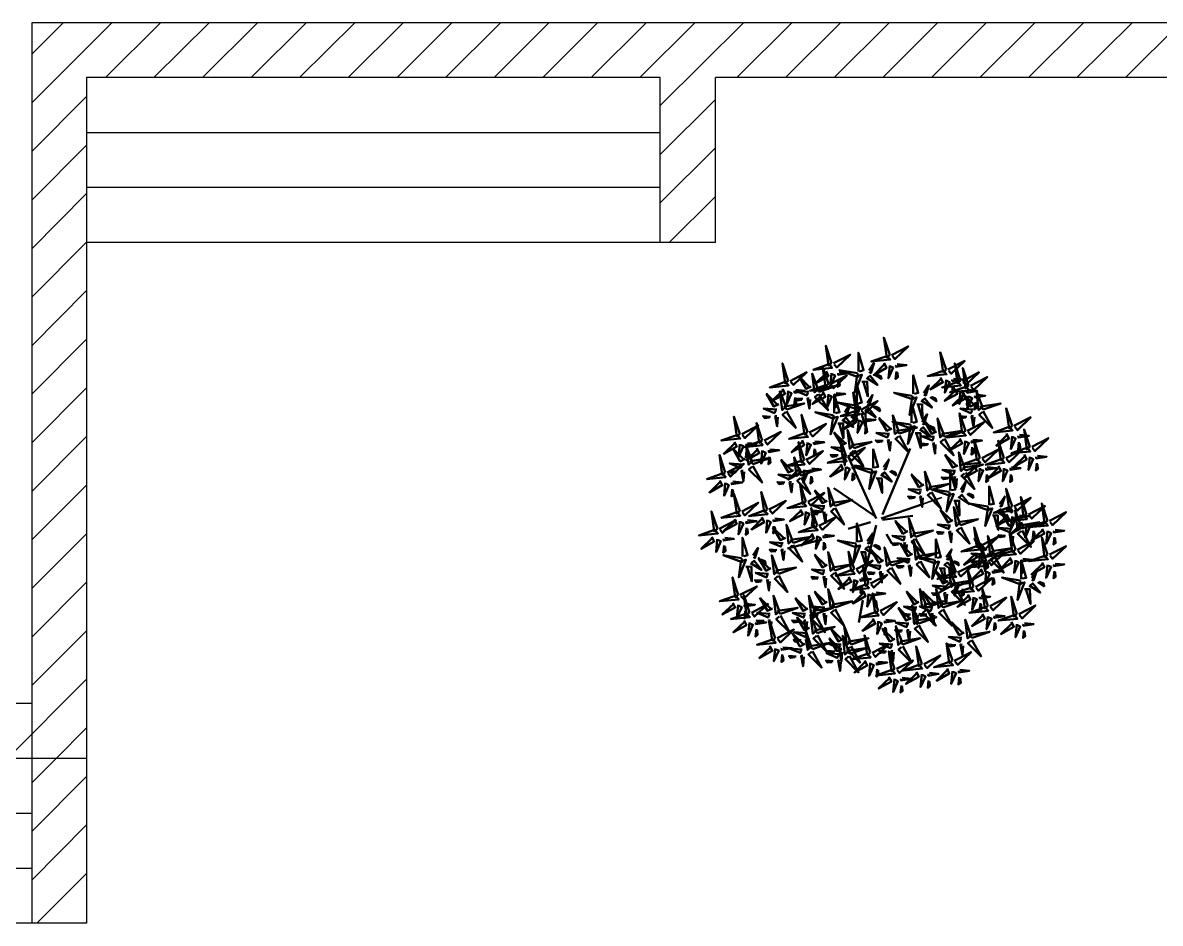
# Model space of a CAD drawing. Header units: millimetres. Extents: x 43 to 258, y 87 to 343.
# Drawn here: x 147.19 to 195.67, y 127.29 to 165.67 of the extents above; entities that cross this region are included whole.
import ezdxf

# ---------------------------------------------------------------- set-up
doc = ezdxf.new("R2010")
doc.units = ezdxf.units.MM
doc.header["$MEASUREMENT"] = 0
doc.layers.get('0').update_dxf_attribs({"linetype": 'CONTINUOUS'})

msp = doc.modelspace()

# ---------------------------------------------------------------- linework, layer by layer
at = {"color": 0, "linetype": 'Continuous', "lineweight": 25, "true_color": 0x000007}
for p, q in [((147.57, 164.327), (148.915, 165.671)), ((147.57, 162.253), (150.989, 165.671)), ((235.264, 165.671), (147.57, 165.671)), ((147.57, 165.671), (147.57, 127.286)), ((150.714, 163.333), (153.053, 165.671)), ((152.777, 163.333), (155.127, 165.671)), ((154.852, 163.333), (157.191, 165.671)), ((156.926, 163.333), (159.265, 165.671)), ((158.99, 163.333), (161.339, 165.671)), ((161.064, 163.333), (163.403, 165.671)), ((163.139, 163.333), (165.477, 165.671)), ((165.202, 163.333), (167.552, 165.671)), ((167.277, 163.333), (169.616, 165.671)), ((169.351, 163.333), (171.69, 165.671)), ((171.415, 163.333), (173.754, 165.671)), ((173.489, 163.333), (175.828, 165.671)), ((174.357, 162.137), (177.902, 165.671)), ((177.627, 163.333), (179.966, 165.671)), ((179.701, 163.333), (182.04, 165.671)), ((181.765, 163.333), (184.115, 165.671)), ((183.84, 163.333), (186.178, 165.671)), ((185.914, 163.333), (188.253, 165.671)), ((187.978, 163.333), (190.327, 165.671)), ((190.052, 163.333), (192.391, 165.671)), ((192.116, 163.333), (194.465, 165.671)), ((194.19, 163.333), (196.529, 165.671)), ((174.357, 163.333), (149.909, 163.333)), ((174.357, 163.333), (149.909, 163.333)), ((149.909, 163.333), (149.909, 127.286)), ((174.357, 156.305), (174.357, 163.333)), ((176.706, 156.305), (176.706, 163.333)), ((235.264, 163.333), (176.706, 163.333)), ((147.57, 160.189), (149.909, 162.528)), ((174.357, 160.062), (176.706, 162.401)), ((174.357, 160.983), (149.909, 160.983)), ((147.57, 158.115), (149.909, 160.454)), ((174.357, 157.999), (176.706, 160.337)), ((174.357, 158.644), (149.909, 158.644)), ((147.57, 156.041), (149.909, 158.39)), ((174.738, 156.305), (176.706, 158.263)), ((147.57, 153.977), (149.909, 156.316)), ((176.706, 156.305), (149.909, 156.305)), ((147.57, 151.903), (149.909, 154.252)), ((147.57, 149.839), (149.909, 152.178)), ((147.57, 147.764), (149.909, 150.103)), ((147.57, 145.69), (149.909, 148.04)), ((147.57, 143.626), (149.909, 145.965)), ((147.57, 141.552), (149.909, 143.891)), ((147.57, 139.478), (149.909, 141.827)), ((147.57, 137.414), (149.909, 139.753)), ((146.533, 134.313), (149.909, 137.689)), ((147.57, 136.652), (107.608, 136.652)), ((148.608, 134.313), (149.909, 135.615)), ((149.909, 134.313), (107.608, 134.313)), ((147.57, 133.276), (148.608, 134.313)), ((147.57, 131.202), (149.909, 133.54)), ((147.57, 131.964), (107.608, 131.964)), ((147.57, 129.127), (149.909, 131.477)), ((147.57, 129.625), (107.608, 129.625)), ((147.793, 127.286), (149.909, 129.402)), ((149.909, 127.286), (107.608, 127.286)), ((149.867, 127.286), (149.909, 127.328))]:
    msp.add_line(p, q, dxfattribs=at)
at = {"color": 0, "linetype": 'Continuous', "lineweight": 50, "true_color": 0xdd6e00}
for p, q in [((183.829, 144.706), (185.014, 147.521)), ((183.554, 144.537), (182.368, 147.182)), ((183.49, 144.653), (181.755, 145.828)), ((183.776, 144.537), (185.575, 145.161)), ((183.829, 144.484), (185.12, 144.653)), ((183.321, 144.378), (182.368, 144.092)), ((183.554, 144.261), (183.046, 142.124)), ((181.247, 143.648), (179.786, 143.256)), ((183.998, 143.87), (184.221, 143.478)), ((182.993, 141.065), (182.824, 140.102))]:
    msp.add_line(p, q, dxfattribs=at)
at = {"color": 0, "linetype": 'Continuous', "lineweight": 35, "true_color": 0xdd6e00}
msp.add_line((185.575, 145.161), (186.358, 145.436), dxfattribs=at)
at = {"color": 0, "linetype": 'Continuous', "lineweight": 50, "true_color": 0x5cb800}
for points in [[(184.136, 151.511), (183.882, 152.252), (184.009, 151.395)], [(181.659, 151.162), (181.416, 151.903), (181.532, 151.056)], [(186.538, 150.887), (186.284, 151.627), (186.411, 150.781)], [(181.522, 150.273), (181.278, 151.014), (181.395, 150.167)], [(182.76, 150.738), (181.987, 150.865), (182.792, 150.569)], [(187.152, 150.41), (186.909, 151.151), (187.025, 150.304)], [(187.501, 150.209), (187.247, 150.95), (187.364, 150.093)], [(181.13, 149.945), (181.86, 150.199), (181.014, 150.072)], [(182.834, 149.172), (182.58, 149.913), (182.697, 149.066)], [(185.099, 149.775), (184.326, 149.902), (185.131, 149.617)], [(182.697, 149.363), (181.924, 149.49), (182.728, 149.204)], [(188.126, 149.183), (188.867, 149.447), (188.02, 149.31)], [(180.633, 148.22), (180.379, 148.96), (180.506, 148.114)], [(181.733, 148.95), (180.961, 149.077), (181.765, 148.791)], [(187.364, 148.283), (187.11, 149.024), (187.226, 148.177)], [(189.353, 148.495), (189.099, 149.236), (189.226, 148.378)], [(185.025, 148.548), (184.252, 148.664), (185.057, 148.378)], [(184.559, 148.156), (185.3, 148.421), (184.453, 148.283)], [(182.284, 147.182), (182.03, 147.934), (182.146, 147.077)], [(186.485, 148.018), (187.216, 148.283), (186.369, 148.145)], [(187.978, 147.119), (187.734, 147.86), (187.851, 147.013)], [(189.004, 147.119), (188.761, 147.86), (188.877, 147.013)], [(190.105, 147.595), (189.861, 148.336), (189.978, 147.489)], [(182.633, 147.542), (183.374, 147.807), (182.527, 147.669)], [(183.374, 146.621), (182.601, 146.748), (183.416, 146.463)], [(187.374, 146.579), (188.115, 146.844), (187.269, 146.706)], [(180.559, 145.267), (180.315, 146.008), (180.432, 145.161)], [(185.935, 145.754), (186.665, 146.018), (185.819, 145.881)], [(186.676, 145.669), (185.903, 145.785), (186.708, 145.5)], [(189.353, 145.066), (189.099, 145.807), (189.226, 144.949)], [(189.967, 144.716), (189.724, 145.457), (189.84, 144.611)], [(181.046, 144.24), (180.792, 144.981), (180.919, 144.134)], [(181.818, 145.076), (182.548, 145.33), (181.702, 145.203)], [(188.316, 145.045), (187.544, 145.172), (188.359, 144.886)], [(190.856, 144.441), (190.613, 145.182), (190.729, 144.335)], [(187.173, 144.251), (187.904, 144.515), (187.057, 144.378)], [(185.247, 143.764), (185.988, 144.029), (185.141, 143.902)], [(187.978, 143.415), (187.734, 144.156), (187.851, 143.309)], [(189.777, 144.113), (190.518, 144.378), (189.671, 144.24)], [(180.03, 143.499), (180.77, 143.753), (179.924, 143.626)], [(189.491, 143.214), (189.237, 143.954), (189.353, 143.108)], [(190.856, 143.002), (190.613, 143.743), (190.729, 142.896)], [(182.622, 142.388), (182.379, 143.129), (182.495, 142.282)], [(185.448, 142.811), (186.189, 143.076), (185.342, 142.938)], [(188.253, 142.727), (188.009, 143.468), (188.126, 142.621)], [(188.613, 143.013), (189.343, 143.277), (188.496, 143.14)], [(181.818, 142.325), (182.548, 142.589), (181.702, 142.452)], [(184.221, 142.536), (184.951, 142.801), (184.104, 142.663)], [(186.051, 142.78), (185.279, 142.907), (186.094, 142.621)], [(186.951, 142.251), (186.697, 142.991), (186.813, 142.145)], [(183.236, 141.774), (182.993, 142.515), (183.109, 141.668)], [(187.702, 141.637), (187.459, 142.378), (187.575, 141.531)], [(186.962, 141.647), (187.702, 141.912), (186.856, 141.774)], [(189.692, 141.891), (188.92, 142.018), (189.724, 141.732)], [(188.316, 140.811), (188.073, 141.552), (188.189, 140.705)], [(189.555, 140.473), (189.311, 141.213), (189.428, 140.356)], [(185.723, 140.748), (186.464, 141.012), (185.618, 140.875)], [(186.411, 140.748), (187.152, 141.012), (186.305, 140.875)], [(185.385, 140.07), (186.126, 140.335), (185.279, 140.197)]]:
    msp.add_lwpolyline(points, close=True, dxfattribs=at)
for points in [[(184.21, 151.5), (184.93, 151.871), (184.358, 151.331), (184.252, 151.458)], [(181.744, 151.162), (182.453, 151.522), (181.882, 150.982), (181.776, 151.109)], [(182.802, 150.802), (182.802, 151.606), (183.025, 150.855), (182.855, 150.812)], [(184.009, 151.479), (184.157, 151.31), (183.353, 151.225), (183.967, 151.447)], [(186.612, 150.887), (187.332, 151.257), (186.761, 150.707), (186.655, 150.834)], [(179.892, 150.4), (180.601, 150.77), (180.03, 150.23), (179.924, 150.357)], [(181.543, 151.141), (181.681, 150.961), (180.876, 150.876), (181.501, 151.098)], [(181.427, 150.823), (181.532, 150.622), (180.982, 150.315), (181.469, 150.781)], [(181.987, 150.77), (182.379, 150.738), (181.935, 150.664), (181.945, 150.738)], [(183.257, 150.844), (183.469, 151.172), (183.332, 150.738), (183.268, 150.791)], [(183.903, 151.172), (183.998, 150.961), (183.459, 150.654), (183.935, 151.13)], [(184.136, 151.066), (184.083, 150.516), (184.284, 150.971), (184.168, 151.024)], [(184.422, 150.802), (184.39, 150.484), (184.485, 150.558), (184.464, 150.76)], [(184.453, 151.119), (184.856, 151.077), (184.4, 151.003), (184.411, 151.077)], [(186.411, 150.865), (186.559, 150.685), (185.755, 150.611), (186.369, 150.823)], [(187.237, 150.4), (187.946, 150.77), (187.374, 150.23), (187.269, 150.357)], [(180.792, 150.167), (180.58, 150.061), (180.262, 150.601), (180.739, 150.125)], [(181.098, 150.061), (180.929, 149.913), (180.834, 150.717), (181.056, 150.103)], [(181.659, 150.728), (181.606, 150.167), (181.808, 150.633), (181.691, 150.685)], [(181.606, 150.262), (182.316, 150.633), (181.744, 150.093), (181.638, 150.22)], [(181.956, 150.453), (181.924, 150.146), (182.009, 150.209), (181.987, 150.41)], [(182.728, 150.611), (182.951, 150.664), (182.644, 149.913), (182.739, 150.558)], [(182.951, 150.379), (183.183, 150.368), (183.205, 149.744), (183.003, 150.389)], [(183.152, 150.537), (183.617, 150.23), (183.3, 150.622), (183.205, 150.548)], [(183.522, 150.664), (183.787, 150.495), (183.765, 150.601), (183.575, 150.675)], [(185.141, 149.849), (185.141, 150.643), (185.353, 149.892), (185.194, 149.86)], [(186.305, 150.548), (186.401, 150.347), (185.861, 150.04), (186.337, 150.506)], [(187.036, 150.379), (187.173, 150.209), (186.369, 150.125), (186.993, 150.347)], [(186.538, 150.453), (186.485, 149.902), (186.686, 150.357), (186.57, 150.41)], [(186.856, 150.495), (187.258, 150.463), (186.803, 150.389), (186.813, 150.463)], [(187.575, 150.199), (188.295, 150.569), (187.724, 150.019), (187.607, 150.156)], [(179.574, 150.072), (179.68, 149.86), (179.13, 149.553), (179.617, 150.029)], [(179.723, 149.31), (179.553, 149.161), (179.458, 149.966), (179.691, 149.352)], [(179.807, 149.976), (179.754, 149.415), (179.955, 149.881), (179.839, 149.923)], [(180.135, 150.019), (180.527, 149.976), (180.082, 149.902), (180.082, 149.987)], [(180.686, 149.934), (180.135, 149.976), (180.601, 149.786), (180.643, 149.892)], [(181.405, 150.241), (181.543, 150.072), (180.739, 149.987), (181.363, 150.209)], [(181.289, 149.934), (181.395, 149.722), (180.844, 149.426), (181.331, 149.892)], [(181.12, 149.86), (181.511, 149.151), (180.95, 149.712), (181.077, 149.828)], [(181.522, 149.839), (181.469, 149.278), (181.67, 149.744), (181.554, 149.786)], [(181.776, 149.024), (181.776, 149.828), (181.998, 149.066), (181.829, 149.034)], [(181.85, 149.881), (182.241, 149.849), (181.797, 149.765), (181.808, 149.849)], [(182.739, 149.437), (182.739, 150.241), (182.951, 149.479), (182.792, 149.447)], [(183.183, 149.468), (183.406, 149.807), (183.268, 149.373), (183.194, 149.415)], [(185.586, 149.881), (185.808, 150.209), (185.67, 149.786), (185.596, 149.828)], [(186.919, 150.072), (187.025, 149.86), (186.475, 149.553), (186.962, 150.029)], [(187.374, 150.177), (187.523, 149.998), (186.708, 149.923), (187.332, 150.135)], [(186.824, 150.188), (186.803, 149.871), (186.888, 149.934), (186.866, 150.135)], [(187.269, 149.871), (187.364, 149.659), (186.813, 149.352), (187.3, 149.828)], [(187.152, 149.976), (187.099, 149.415), (187.3, 149.881), (187.184, 149.923)], [(187.787, 149.415), (187.586, 149.31), (187.269, 149.849), (187.745, 149.373)], [(187.48, 150.019), (187.872, 149.976), (187.427, 149.902), (187.438, 149.987)], [(187.819, 149.818), (188.21, 149.775), (187.766, 149.701), (187.777, 149.775)], [(188.105, 149.31), (187.925, 149.161), (187.829, 149.966), (188.062, 149.352)], [(180.104, 149.701), (180.072, 149.384), (180.157, 149.458), (180.135, 149.659)], [(180.432, 149.638), (180.114, 149.659), (180.188, 149.574), (180.389, 149.595)], [(180.749, 149.606), (180.717, 149.214), (180.633, 149.659), (180.707, 149.648)], [(181.818, 149.564), (181.786, 149.246), (181.871, 149.32), (181.85, 149.521)], [(182.231, 149.056), (182.443, 149.394), (182.305, 148.96), (182.241, 149.003)], [(182.908, 149.172), (183.617, 149.542), (183.056, 148.992), (182.94, 149.13)], [(183.448, 149.299), (183.723, 149.119), (183.691, 149.236), (183.511, 149.31)], [(185.067, 149.659), (185.279, 149.701), (184.983, 148.95), (185.078, 149.606)], [(185.067, 148.611), (185.078, 149.415), (185.289, 148.653), (185.12, 148.622)], [(185.289, 149.415), (185.522, 149.405), (185.533, 148.78), (185.342, 149.426)], [(185.48, 149.574), (185.946, 149.267), (185.639, 149.659), (185.533, 149.585)], [(185.861, 149.712), (186.126, 149.532), (186.094, 149.648), (185.914, 149.722)], [(187.448, 149.701), (187.417, 149.384), (187.501, 149.458), (187.48, 149.659)], [(187.491, 149.765), (187.438, 149.214), (187.65, 149.669), (187.533, 149.722)], [(187.787, 149.5), (187.755, 149.183), (187.851, 149.257), (187.829, 149.458)], [(179.32, 149.183), (178.76, 149.225), (179.225, 149.024), (179.278, 149.14)], [(179.373, 148.855), (179.342, 148.463), (179.257, 148.907), (179.331, 148.897)], [(179.744, 149.109), (180.135, 148.399), (179.574, 148.96), (179.701, 149.066)], [(181.702, 148.833), (181.924, 148.876), (181.617, 148.124), (181.712, 148.78)], [(182.707, 149.151), (182.845, 148.971), (182.04, 148.897), (182.665, 149.109)], [(182.114, 148.749), (182.58, 148.442), (182.273, 148.844), (182.178, 148.759)], [(182.601, 148.844), (182.697, 148.632), (182.146, 148.325), (182.633, 148.791)], [(182.495, 148.886), (182.76, 148.717), (182.739, 148.823), (182.548, 148.897)], [(182.665, 149.246), (182.876, 149.288), (182.58, 148.537), (182.675, 149.193)], [(182.887, 149.003), (183.109, 148.992), (183.13, 148.368), (182.94, 149.013)], [(183.078, 149.161), (183.543, 148.855), (183.236, 149.246), (183.13, 149.172)], [(184.527, 148.283), (184.358, 148.135), (184.263, 148.939), (184.496, 148.325)], [(185.522, 148.643), (185.734, 148.982), (185.596, 148.548), (185.533, 148.59)], [(187.427, 148.876), (187.11, 148.907), (187.184, 148.823), (187.385, 148.844)], [(187.692, 149.183), (187.142, 149.225), (187.597, 149.024), (187.65, 149.14)], [(187.745, 148.855), (187.713, 148.463), (187.628, 148.907), (187.713, 148.897)], [(188.126, 149.109), (188.507, 148.399), (187.956, 148.96), (188.083, 149.066)], [(189.428, 148.484), (190.147, 148.855), (189.576, 148.304), (189.47, 148.442)], [(180.707, 148.209), (181.427, 148.579), (180.855, 148.04), (180.749, 148.167)], [(181.924, 148.59), (182.157, 148.59), (182.167, 147.955), (181.977, 148.601)], [(182.824, 148.738), (182.771, 148.188), (182.982, 148.643), (182.866, 148.696)], [(183.12, 148.474), (183.088, 148.156), (183.173, 148.22), (183.152, 148.421)], [(183.152, 148.78), (183.543, 148.749), (183.099, 148.675), (183.109, 148.749)], [(184.221, 148.378), (184.009, 148.283), (183.691, 148.823), (184.178, 148.347)], [(184.993, 148.421), (185.215, 148.474), (184.908, 147.712), (185.004, 148.368)], [(185.416, 148.336), (185.882, 148.04), (185.565, 148.431), (185.469, 148.347)], [(186.136, 148.241), (185.935, 148.145), (185.618, 148.685), (186.094, 148.209)], [(185.787, 148.474), (186.051, 148.304), (186.03, 148.41), (185.84, 148.484)], [(186.454, 148.145), (186.284, 147.997), (186.178, 148.802), (186.411, 148.188)], [(187.438, 148.272), (188.158, 148.643), (187.586, 148.103), (187.48, 148.23)], [(189.226, 148.463), (189.375, 148.294), (188.57, 148.209), (189.184, 148.431)], [(178.791, 147.87), (179.5, 148.23), (178.929, 147.69), (178.823, 147.817)], [(180.506, 148.188), (180.654, 148.018), (179.85, 147.934), (180.463, 148.156)], [(180.4, 147.881), (180.495, 147.669), (179.955, 147.362), (180.432, 147.839)], [(182.294, 147.764), (182.093, 147.659), (181.776, 148.198), (182.252, 147.733)], [(182.612, 147.659), (182.432, 147.51), (182.337, 148.315), (182.57, 147.701)], [(183.861, 147.849), (183.543, 147.87), (183.617, 147.786), (183.818, 147.817)], [(184.125, 148.145), (183.564, 148.188), (184.03, 147.997), (184.083, 148.114)], [(184.178, 147.828), (184.146, 147.436), (184.062, 147.881), (184.136, 147.87)], [(184.559, 148.082), (184.94, 147.373), (184.379, 147.934), (184.517, 148.04)], [(185.215, 148.177), (185.448, 148.177), (185.469, 147.542), (185.268, 148.198)], [(186.041, 148.018), (185.491, 148.05), (185.956, 147.86), (185.999, 147.976)], [(186.475, 147.944), (186.856, 147.235), (186.305, 147.796), (186.432, 147.902)], [(187.237, 148.251), (187.385, 148.082), (186.57, 147.997), (187.194, 148.22)], [(187.131, 147.944), (187.226, 147.743), (186.676, 147.436), (187.163, 147.902)], [(187.681, 147.891), (188.073, 147.86), (187.628, 147.775), (187.639, 147.86)], [(189.121, 148.156), (189.216, 147.944), (188.676, 147.637), (189.152, 148.114)], [(189.353, 148.05), (189.301, 147.5), (189.502, 147.955), (189.385, 148.008)], [(189.671, 148.103), (190.073, 148.061), (189.618, 147.987), (189.629, 148.061)], [(190.19, 147.595), (190.899, 147.966), (190.327, 147.415), (190.221, 147.553)], [(179.035, 147.479), (179.426, 147.447), (178.982, 147.373), (178.992, 147.447)], [(180.633, 147.775), (180.58, 147.225), (180.781, 147.68), (180.665, 147.733)], [(180.929, 147.51), (180.897, 147.193), (180.982, 147.267), (180.961, 147.468)], [(180.95, 147.828), (181.352, 147.786), (180.908, 147.712), (180.908, 147.786)], [(182.199, 147.532), (181.649, 147.574), (182.104, 147.383), (182.157, 147.5)], [(182.358, 147.182), (183.078, 147.553), (182.506, 147.002), (182.39, 147.14)], [(182.633, 147.458), (183.014, 146.759), (182.464, 147.309), (182.591, 147.426)], [(183.427, 146.685), (183.427, 147.489), (183.638, 146.738), (183.48, 146.706)], [(185.787, 147.712), (185.469, 147.743), (185.543, 147.648), (185.745, 147.68)], [(186.094, 147.69), (186.073, 147.299), (185.988, 147.743), (186.062, 147.733)], [(187.353, 147.849), (187.3, 147.288), (187.512, 147.754), (187.396, 147.807)], [(187.65, 147.574), (187.618, 147.256), (187.713, 147.331), (187.692, 147.532)], [(188.062, 147.108), (188.771, 147.479), (188.2, 146.939), (188.094, 147.066)], [(189.089, 147.108), (189.798, 147.479), (189.226, 146.939), (189.121, 147.066)], [(189.988, 147.574), (190.126, 147.394), (189.322, 147.32), (189.936, 147.532)], [(189.639, 147.786), (189.607, 147.468), (189.703, 147.542), (189.682, 147.743)], [(180.03, 146.6), (179.828, 146.494), (179.511, 147.034), (179.987, 146.558)], [(182.157, 147.161), (182.305, 146.981), (181.49, 146.907), (182.114, 147.119)], [(181.935, 147.235), (181.617, 147.256), (181.691, 147.172), (181.892, 147.193)], [(182.252, 147.214), (182.22, 146.812), (182.136, 147.256), (182.22, 147.256)], [(183.871, 146.727), (184.094, 147.055), (183.956, 146.632), (183.882, 146.674)], [(187.036, 146.801), (186.824, 146.706), (186.507, 147.246), (186.993, 146.77)], [(187.343, 146.706), (187.173, 146.558), (187.078, 147.362), (187.311, 146.748)], [(187.851, 147.087), (187.999, 146.918), (187.194, 146.833), (187.808, 147.055)], [(188.888, 147.087), (189.025, 146.918), (188.221, 146.833), (188.845, 147.055)], [(189.872, 147.267), (189.978, 147.055), (189.428, 146.748), (189.914, 147.214)], [(190.105, 147.161), (190.052, 146.611), (190.253, 147.066), (190.137, 147.119)], [(190.401, 146.897), (190.369, 146.579), (190.454, 146.643), (190.433, 146.844)], [(190.433, 147.204), (190.825, 147.172), (190.38, 147.098), (190.38, 147.172)], [(179.934, 146.367), (179.384, 146.41), (179.839, 146.219), (179.892, 146.336)], [(182.57, 146.484), (182.538, 146.166), (182.633, 146.24), (182.612, 146.442)], [(182.601, 146.801), (182.993, 146.759), (182.548, 146.685), (182.559, 146.759)], [(183.342, 146.505), (183.564, 146.547), (183.268, 145.796), (183.363, 146.452)], [(183.765, 146.42), (184.231, 146.113), (183.924, 146.505), (183.818, 146.431)], [(184.136, 146.558), (184.411, 146.378), (184.379, 146.494), (184.199, 146.569)], [(185.596, 145.986), (185.385, 145.881), (185.067, 146.42), (185.554, 145.944)], [(185.903, 145.881), (185.734, 145.732), (185.639, 146.537), (185.872, 145.923)], [(186.94, 146.569), (186.38, 146.611), (186.845, 146.42), (186.898, 146.537)], [(186.718, 145.732), (186.718, 146.537), (186.94, 145.775), (186.771, 145.743)], [(187.374, 146.505), (187.755, 145.796), (187.194, 146.357), (187.321, 146.463)], [(187.745, 146.78), (187.851, 146.569), (187.3, 146.262), (187.787, 146.738)], [(187.978, 146.685), (187.925, 146.124), (188.126, 146.59), (188.009, 146.632)], [(188.274, 146.41), (188.242, 146.092), (188.327, 146.166), (188.306, 146.367)], [(188.295, 146.727), (188.697, 146.685), (188.253, 146.611), (188.253, 146.696)], [(188.771, 146.78), (188.877, 146.569), (188.327, 146.262), (188.814, 146.738)], [(189.004, 146.685), (188.951, 146.124), (189.152, 146.59), (189.047, 146.632)], [(189.301, 146.41), (189.269, 146.092), (189.353, 146.166), (189.332, 146.367)], [(189.332, 146.727), (189.724, 146.685), (189.279, 146.611), (189.29, 146.696)], [(179.67, 146.071), (179.352, 146.092), (179.426, 146.008), (179.627, 146.029)], [(179.987, 146.05), (179.955, 145.648), (179.871, 146.092), (179.955, 146.092)], [(183.564, 146.262), (183.797, 146.251), (183.818, 145.627), (183.628, 146.272)], [(186.676, 146.272), (186.358, 146.293), (186.432, 146.209), (186.634, 146.24)], [(186.993, 146.251), (186.962, 145.859), (186.877, 146.304), (186.951, 146.293)], [(187.173, 145.764), (187.385, 146.103), (187.247, 145.669), (187.184, 145.711)], [(180.643, 145.256), (181.352, 145.627), (180.781, 145.087), (180.675, 145.214)], [(181.469, 145.299), (181.268, 145.193), (180.95, 145.732), (181.427, 145.256)], [(181.786, 145.193), (181.617, 145.045), (181.511, 145.849), (181.744, 145.235)], [(185.237, 145.447), (184.919, 145.478), (184.993, 145.394), (185.194, 145.415)], [(185.491, 145.754), (184.94, 145.796), (185.406, 145.595), (185.448, 145.711)], [(185.554, 145.426), (185.522, 145.034), (185.438, 145.478), (185.512, 145.468)], [(185.924, 145.68), (186.316, 144.97), (185.755, 145.531), (185.882, 145.637)], [(186.644, 145.542), (186.866, 145.584), (186.559, 144.833), (186.655, 145.489)], [(187.057, 145.457), (187.523, 145.15), (187.216, 145.553), (187.12, 145.468)], [(187.438, 145.595), (187.702, 145.426), (187.681, 145.531), (187.491, 145.605)], [(188.369, 145.108), (188.369, 145.912), (188.581, 145.161), (188.422, 145.129)], [(188.814, 145.15), (189.036, 145.478), (188.898, 145.055), (188.824, 145.097)], [(180.442, 145.235), (180.58, 145.066), (179.776, 144.981), (180.4, 145.203)], [(181.374, 145.066), (180.823, 145.108), (181.289, 144.918), (181.331, 145.023)], [(186.866, 145.299), (187.099, 145.299), (187.11, 144.664), (186.919, 145.309)], [(187.142, 144.367), (186.972, 144.219), (186.866, 145.023), (187.099, 144.41)], [(188.285, 144.928), (188.507, 144.97), (188.21, 144.219), (188.306, 144.875)], [(189.226, 145.034), (189.375, 144.865), (188.57, 144.78), (189.184, 145.002)], [(189.078, 144.981), (189.353, 144.801), (189.322, 144.918), (189.142, 144.992)], [(189.428, 145.055), (190.147, 145.426), (189.576, 144.875), (189.47, 145.013)], [(190.052, 144.706), (190.761, 145.076), (190.19, 144.537), (190.084, 144.664)], [(180.559, 144.833), (180.506, 144.272), (180.717, 144.738), (180.601, 144.78)], [(181.109, 144.769), (180.802, 144.791), (180.866, 144.706), (181.067, 144.727)], [(180.855, 144.558), (180.823, 144.24), (180.908, 144.314), (180.887, 144.515)], [(180.887, 144.875), (181.278, 144.843), (180.834, 144.759), (180.844, 144.843)], [(181.12, 144.23), (181.839, 144.6), (181.268, 144.06), (181.162, 144.187)], [(185.215, 143.891), (185.046, 143.743), (184.951, 144.547), (185.184, 143.933)], [(186.824, 144.473), (186.623, 144.367), (186.305, 144.907), (186.782, 144.441)], [(188.517, 144.685), (188.74, 144.674), (188.761, 144.05), (188.57, 144.695)], [(189.121, 144.727), (189.216, 144.515), (188.676, 144.208), (189.152, 144.685)], [(188.708, 144.843), (189.174, 144.537), (188.867, 144.928), (188.761, 144.854)], [(189.438, 144.335), (189.226, 144.23), (188.909, 144.769), (189.396, 144.304)], [(189.851, 144.695), (189.988, 144.515), (189.184, 144.431), (189.809, 144.653)], [(189.353, 144.621), (189.301, 144.071), (189.502, 144.526), (189.385, 144.579)], [(189.745, 144.23), (189.576, 144.092), (189.48, 144.886), (189.713, 144.272)], [(189.671, 144.674), (190.073, 144.632), (189.618, 144.558), (189.629, 144.632)], [(190.941, 144.441), (191.65, 144.812), (191.079, 144.261), (190.973, 144.388)], [(180.919, 144.208), (181.067, 144.039), (180.262, 143.954), (180.876, 144.177)], [(182.739, 143.531), (182.739, 144.335), (182.951, 143.584), (182.792, 143.552)], [(184.908, 143.997), (184.697, 143.891), (184.379, 144.431), (184.866, 143.954)], [(186.729, 144.24), (186.178, 144.283), (186.644, 144.092), (186.686, 144.208)], [(187.163, 144.166), (187.544, 143.468), (186.993, 144.029), (187.12, 144.134)], [(189.343, 144.103), (188.782, 144.145), (189.248, 143.954), (189.301, 144.071)], [(189.734, 144.378), (189.84, 144.177), (189.29, 143.87), (189.777, 144.335)], [(189.777, 144.029), (190.158, 143.33), (189.597, 143.891), (189.734, 143.997)], [(189.639, 144.357), (189.607, 144.039), (189.703, 144.113), (189.682, 144.314)], [(189.967, 144.283), (189.914, 143.722), (190.115, 144.187), (189.999, 144.24)], [(190.74, 144.42), (190.877, 144.24), (190.073, 144.166), (190.698, 144.378)], [(190.634, 144.103), (190.729, 143.902), (190.179, 143.595), (190.666, 144.06)], [(190.264, 144.007), (190.232, 143.7), (190.317, 143.764), (190.295, 143.965)], [(190.295, 144.325), (190.687, 144.293), (190.242, 144.208), (190.242, 144.293)], [(190.856, 144.007), (190.803, 143.457), (191.015, 143.912), (190.899, 143.965)], [(191.184, 144.05), (191.576, 144.018), (191.131, 143.944), (191.142, 144.018)], [(180.813, 143.902), (180.908, 143.69), (180.368, 143.383), (180.844, 143.859)], [(181.046, 143.796), (180.993, 143.245), (181.194, 143.7), (181.077, 143.753)], [(181.363, 143.849), (181.765, 143.806), (181.31, 143.732), (181.321, 143.817)], [(181.331, 143.531), (181.31, 143.214), (181.395, 143.288), (181.374, 143.489)], [(183.183, 143.573), (183.406, 143.902), (183.268, 143.478), (183.194, 143.521)], [(184.813, 143.764), (184.252, 143.806), (184.718, 143.605), (184.771, 143.722)], [(185.237, 143.69), (185.628, 142.981), (185.067, 143.542), (185.194, 143.658)], [(185.427, 142.928), (185.247, 142.78), (185.152, 143.584), (185.385, 142.97)], [(186.104, 142.854), (186.104, 143.658), (186.316, 142.896), (186.157, 142.864)], [(186.464, 143.944), (186.147, 143.965), (186.221, 143.88), (186.422, 143.902)], [(186.782, 143.923), (186.761, 143.521), (186.665, 143.965), (186.75, 143.965)], [(188.274, 143.235), (188.062, 143.14), (187.745, 143.679), (188.232, 143.203)], [(188.062, 143.404), (188.771, 143.775), (188.2, 143.235), (188.094, 143.362)], [(188.581, 143.14), (188.412, 142.991), (188.316, 143.796), (188.539, 143.182)], [(189.078, 143.806), (188.761, 143.827), (188.835, 143.743), (189.036, 143.775)], [(189.396, 143.785), (189.364, 143.383), (189.279, 143.827), (189.353, 143.827)], [(189.565, 143.203), (190.285, 143.573), (189.713, 143.034), (189.607, 143.161)], [(191.153, 143.743), (191.121, 143.425), (191.206, 143.489), (191.184, 143.69)], [(181.786, 142.452), (181.617, 142.303), (181.511, 143.108), (181.744, 142.494)], [(182.665, 143.351), (182.876, 143.394), (182.58, 142.642), (182.675, 143.298)], [(182.887, 143.108), (183.109, 143.097), (183.13, 142.473), (182.94, 143.118)], [(183.078, 143.267), (183.543, 142.96), (183.236, 143.351), (183.13, 143.277)], [(183.871, 142.759), (183.67, 142.653), (183.353, 143.192), (183.829, 142.727)], [(183.448, 143.404), (183.723, 143.224), (183.691, 143.341), (183.511, 143.415)], [(184.189, 142.653), (184.019, 142.515), (183.914, 143.309), (184.146, 142.695)], [(184.549, 143.468), (184.231, 143.489), (184.305, 143.404), (184.506, 143.425)], [(185.11, 143.034), (184.908, 142.928), (184.591, 143.468), (185.067, 143.002)], [(184.866, 143.436), (184.834, 143.044), (184.75, 143.489), (184.824, 143.478)], [(186.549, 142.886), (186.771, 143.224), (186.634, 142.79), (186.559, 142.833)], [(187.851, 143.383), (187.999, 143.214), (187.194, 143.129), (187.808, 143.351)], [(187.745, 143.076), (187.851, 142.875), (187.3, 142.568), (187.787, 143.034)], [(188.168, 143.013), (187.618, 143.044), (188.083, 142.854), (188.126, 142.97)], [(188.295, 143.023), (188.697, 142.991), (188.253, 142.907), (188.253, 142.991)], [(188.327, 142.727), (189.047, 143.097), (188.475, 142.547), (188.369, 142.684)], [(189.364, 143.182), (189.512, 143.013), (188.708, 142.928), (189.322, 143.15)], [(190.941, 143.002), (191.65, 143.362), (191.079, 142.822), (190.973, 142.949)], [(181.469, 142.557), (181.268, 142.452), (180.95, 142.991), (181.427, 142.515)], [(182.707, 142.378), (183.416, 142.748), (182.845, 142.208), (182.739, 142.335)], [(183.776, 142.526), (183.226, 142.568), (183.691, 142.378), (183.734, 142.494)], [(184.75, 142.505), (184.432, 142.526), (184.506, 142.441), (184.707, 142.462)], [(185.014, 142.801), (184.464, 142.843), (184.919, 142.653), (184.972, 142.769)], [(186.02, 142.663), (186.242, 142.706), (185.946, 141.954), (186.03, 142.61)], [(186.443, 142.579), (186.909, 142.272), (186.602, 142.663), (186.496, 142.589)], [(186.813, 142.716), (187.078, 142.536), (187.057, 142.653), (186.877, 142.727)], [(187.025, 142.24), (187.745, 142.61), (187.173, 142.071), (187.067, 142.198)], [(188.126, 142.706), (188.274, 142.526), (187.47, 142.452), (188.083, 142.663)], [(187.914, 142.706), (187.597, 142.737), (187.671, 142.653), (187.872, 142.674)], [(187.978, 142.981), (187.925, 142.42), (188.126, 142.886), (188.009, 142.938)], [(188.232, 142.684), (188.2, 142.293), (188.115, 142.737), (188.189, 142.727)], [(188.274, 142.706), (188.242, 142.388), (188.327, 142.462), (188.306, 142.663)], [(188.602, 142.938), (188.994, 142.229), (188.433, 142.79), (188.56, 142.896)], [(189.258, 142.875), (189.353, 142.663), (188.814, 142.356), (189.29, 142.833)], [(189.491, 142.769), (189.438, 142.219), (189.639, 142.674), (189.523, 142.727)], [(189.734, 141.954), (189.745, 142.759), (189.957, 142.007), (189.798, 141.975)], [(189.809, 142.822), (190.211, 142.78), (189.756, 142.706), (189.766, 142.78)], [(190.74, 142.981), (190.877, 142.801), (190.073, 142.716), (190.698, 142.938)], [(190.634, 142.663), (190.729, 142.462), (190.179, 142.155), (190.666, 142.621)], [(190.856, 142.568), (190.803, 142.007), (191.015, 142.473), (190.899, 142.526)], [(191.184, 142.61), (191.576, 142.579), (191.131, 142.505), (191.142, 142.579)], [(181.374, 142.325), (180.823, 142.367), (181.289, 142.166), (181.331, 142.282)], [(182.506, 142.356), (182.644, 142.187), (181.839, 142.102), (182.453, 142.325)], [(183.511, 142.229), (183.205, 142.251), (183.268, 142.166), (183.469, 142.187)], [(183.321, 141.764), (184.03, 142.134), (183.459, 141.594), (183.353, 141.721)], [(183.829, 142.208), (183.808, 141.806), (183.713, 142.251), (183.797, 142.251)], [(184.21, 142.452), (184.591, 141.753), (184.041, 142.314), (184.168, 142.42)], [(186.623, 141.87), (186.411, 141.764), (186.094, 142.303), (186.581, 141.827)], [(186.824, 142.219), (186.972, 142.049), (186.168, 141.965), (186.782, 142.187)], [(186.242, 142.42), (186.475, 142.409), (186.496, 141.785), (186.305, 142.43)], [(186.93, 141.764), (186.761, 141.616), (186.665, 142.42), (186.898, 141.806)], [(188.02, 142.399), (188.126, 142.187), (187.575, 141.88), (188.052, 142.346)], [(188.253, 142.293), (188.2, 141.743), (188.401, 142.198), (188.285, 142.251)], [(188.57, 142.335), (188.972, 142.303), (188.528, 142.229), (188.528, 142.303)], [(189.777, 142.505), (189.745, 142.187), (189.84, 142.261), (189.819, 142.462)], [(190.19, 141.997), (190.412, 142.325), (190.264, 141.901), (190.2, 141.944)], [(191.153, 142.293), (191.121, 141.986), (191.206, 142.049), (191.184, 142.251)], [(182.919, 141.679), (182.887, 141.362), (182.972, 141.436), (182.951, 141.637)], [(182.94, 141.997), (183.342, 141.954), (182.898, 141.88), (182.898, 141.965)], [(186.528, 141.637), (185.967, 141.679), (186.432, 141.489), (186.485, 141.605)], [(186.718, 141.912), (186.813, 141.7), (186.274, 141.393), (186.75, 141.87)], [(186.962, 141.563), (187.343, 140.854), (186.782, 141.414), (186.919, 141.531)], [(186.951, 141.817), (186.898, 141.256), (187.099, 141.721), (186.983, 141.764)], [(187.586, 141.605), (187.724, 141.436), (186.919, 141.351), (187.533, 141.573)], [(187.269, 141.859), (187.671, 141.817), (187.216, 141.743), (187.226, 141.827)], [(187.787, 141.626), (188.496, 141.997), (187.925, 141.457), (187.819, 141.584)], [(188.549, 142.028), (188.517, 141.711), (188.602, 141.774), (188.581, 141.975)], [(189.66, 141.774), (189.883, 141.817), (189.586, 141.065), (189.671, 141.721)], [(190.084, 141.69), (190.549, 141.383), (190.232, 141.774), (190.137, 141.7)], [(190.454, 141.827), (190.719, 141.647), (190.698, 141.764), (190.507, 141.838)], [(183.236, 141.33), (183.183, 140.779), (183.384, 141.235), (183.279, 141.287)], [(183.564, 141.383), (183.956, 141.34), (183.511, 141.266), (183.522, 141.34)], [(185.385, 140.981), (185.184, 140.875), (184.866, 141.414), (185.342, 140.938)], [(185.692, 140.875), (185.522, 140.727), (185.427, 141.531), (185.66, 140.917)], [(186.263, 141.34), (185.946, 141.362), (186.02, 141.277), (186.221, 141.298)], [(186.38, 140.875), (186.21, 140.727), (186.115, 141.531), (186.348, 140.917)], [(186.581, 141.309), (186.549, 140.917), (186.464, 141.362), (186.538, 141.362)], [(187.47, 141.298), (187.575, 141.086), (187.025, 140.779), (187.512, 141.256)], [(187.237, 141.541), (187.205, 141.224), (187.3, 141.298), (187.279, 141.499)], [(187.702, 141.192), (187.65, 140.642), (187.851, 141.097), (187.734, 141.15)], [(188.031, 141.245), (188.422, 141.203), (187.978, 141.129), (187.978, 141.203)], [(188.401, 140.801), (189.11, 141.171), (188.539, 140.631), (188.433, 140.758)], [(189.883, 141.531), (190.115, 141.52), (190.137, 140.896), (189.936, 141.541)], [(183.533, 141.065), (183.501, 140.748), (183.586, 140.822), (183.564, 141.023)], [(185.046, 140.293), (184.834, 140.187), (184.517, 140.727), (185.004, 140.25)], [(185.289, 140.748), (184.739, 140.79), (185.194, 140.589), (185.247, 140.705)], [(185.353, 140.187), (185.184, 140.039), (185.088, 140.843), (185.321, 140.229)], [(185.977, 140.748), (185.416, 140.79), (185.882, 140.589), (185.935, 140.705)], [(185.723, 140.674), (186.104, 139.965), (185.554, 140.525), (185.681, 140.631)], [(186.411, 140.674), (186.792, 139.965), (186.242, 140.525), (186.369, 140.631)], [(188.2, 140.779), (188.337, 140.61), (187.533, 140.525), (188.158, 140.748)], [(187.999, 140.928), (187.967, 140.61), (188.052, 140.684), (188.031, 140.885)], [(189.639, 140.462), (190.348, 140.832), (189.777, 140.282), (189.671, 140.42)], [(185.025, 140.451), (184.707, 140.473), (184.781, 140.388), (184.983, 140.409)], [(185.342, 140.42), (185.311, 140.028), (185.226, 140.473), (185.311, 140.462)], [(185.713, 140.451), (185.395, 140.473), (185.469, 140.388), (185.67, 140.409)], [(186.03, 140.42), (185.999, 140.028), (185.914, 140.473), (185.999, 140.462)], [(188.094, 140.473), (188.189, 140.261), (187.639, 139.954), (188.126, 140.43)], [(188.644, 140.42), (189.036, 140.377), (188.591, 140.303), (188.602, 140.388)], [(189.438, 140.441), (189.576, 140.261), (188.771, 140.187), (189.396, 140.409)], [(189.883, 140.081), (190.274, 140.039), (189.83, 139.965), (189.84, 140.039)]]:
    msp.add_lwpolyline(points, dxfattribs=at)
at = {"color": 0, "linetype": 'Continuous', "lineweight": 50, "true_color": 0x397200}
for points in [[(179.807, 150.41), (179.564, 151.151), (179.68, 150.304)], [(179.754, 149.183), (180.495, 149.447), (179.649, 149.31)], [(177.754, 148.145), (177.5, 148.886), (177.617, 148.04)], [(178.707, 147.87), (178.463, 148.611), (178.58, 147.764)], [(180.495, 147.045), (180.252, 147.796), (180.368, 146.939)], [(177.13, 146.505), (176.886, 147.246), (177.003, 146.399)], [(178.315, 146.854), (179.045, 147.119), (178.199, 146.981)], [(180.368, 146.378), (181.109, 146.643), (180.262, 146.505)], [(177.754, 144.854), (177.5, 145.595), (177.617, 144.748)], [(178.918, 144.928), (178.664, 145.669), (178.791, 144.822)], [(176.791, 144.103), (176.537, 144.843), (176.653, 143.997)], [(182.697, 143.468), (181.924, 143.595), (182.728, 143.309)], [(177.818, 142.854), (177.045, 142.981), (177.849, 142.684)], [(179.416, 142.187), (180.146, 142.452), (179.299, 142.325)], [(177.68, 141.287), (177.437, 142.028), (177.553, 141.182)], [(178.156, 140.536), (177.913, 141.277), (178.029, 140.43)], [(183.649, 140.6), (183.406, 141.351), (183.522, 140.494)], [(179.479, 140.473), (180.22, 140.737), (179.373, 140.61)], [(180.993, 140.473), (181.723, 140.737), (180.876, 140.61)], [(181.818, 140.748), (182.548, 141.012), (181.702, 140.875)], [(179.257, 139.435), (179.014, 140.176), (179.13, 139.33)], [(181.056, 139.658), (181.797, 139.922), (180.95, 139.785)], [(187.65, 139.446), (188.39, 139.711), (187.544, 139.573)], [(180.855, 138.97), (181.585, 139.234), (180.739, 139.097)], [(182.506, 139.171), (183.236, 139.435), (182.39, 139.298)], [(183.31, 138.822), (183.056, 139.562), (183.183, 138.716)], [(184.697, 139.171), (185.438, 139.435), (184.591, 139.298)], [(186.813, 138.483), (186.559, 139.224), (186.676, 138.377)], [(182.432, 138.769), (183.173, 139.023), (182.326, 138.896)], [(184.337, 138.134), (184.094, 138.874), (184.21, 138.028)], [(185.512, 138.345), (185.258, 139.086), (185.374, 138.239)]]:
    msp.add_lwpolyline(points, close=True, dxfattribs=at)
for points in [[(179.691, 150.379), (179.828, 150.209), (179.024, 150.125), (179.638, 150.347)], [(179.416, 149.415), (179.204, 149.31), (178.887, 149.849), (179.373, 149.373)], [(179.056, 148.876), (178.738, 148.907), (178.812, 148.823), (179.014, 148.844)], [(177.828, 148.135), (178.537, 148.505), (177.966, 147.966), (177.86, 148.093)], [(177.627, 148.124), (177.765, 147.944), (176.96, 147.86), (177.585, 148.082)], [(177.521, 147.807), (177.617, 147.606), (177.066, 147.299), (177.553, 147.764)], [(177.976, 147.077), (177.765, 146.971), (177.447, 147.521), (177.934, 147.045)], [(177.744, 147.712), (177.691, 147.151), (177.902, 147.616), (177.786, 147.669)], [(178.59, 147.849), (178.728, 147.669), (177.923, 147.585), (178.548, 147.807)], [(178.04, 147.436), (178.008, 147.129), (178.093, 147.193), (178.072, 147.394)], [(178.072, 147.754), (178.463, 147.722), (178.019, 147.637), (178.029, 147.722)], [(178.283, 146.981), (178.114, 146.833), (178.019, 147.637), (178.241, 147.024)], [(178.474, 147.532), (178.58, 147.331), (178.029, 147.024), (178.516, 147.489)], [(178.707, 147.436), (178.654, 146.875), (178.855, 147.341), (178.749, 147.394)], [(180.569, 147.045), (181.289, 147.415), (180.717, 146.865), (180.612, 147.002)], [(177.871, 146.844), (177.32, 146.886), (177.786, 146.696), (177.828, 146.812)], [(179.003, 147.161), (178.971, 146.854), (179.056, 146.918), (179.035, 147.119)], [(180.368, 147.024), (180.516, 146.844), (179.712, 146.77), (180.326, 146.981)], [(180.347, 146.494), (180.167, 146.346), (180.072, 147.151), (180.305, 146.537)], [(177.013, 146.473), (177.151, 146.304), (176.347, 146.219), (176.96, 146.442)], [(177.214, 146.494), (177.923, 146.865), (177.352, 146.325), (177.246, 146.452)], [(177.617, 146.547), (177.299, 146.569), (177.373, 146.484), (177.574, 146.516)], [(177.934, 146.526), (177.902, 146.124), (177.818, 146.569), (177.892, 146.569)], [(178.304, 146.78), (178.696, 146.071), (178.135, 146.632), (178.262, 146.738)], [(180.262, 146.717), (180.368, 146.505), (179.818, 146.198), (180.294, 146.674)], [(180.495, 146.611), (180.442, 146.061), (180.643, 146.516), (180.527, 146.569)], [(180.813, 146.664), (181.215, 146.621), (180.77, 146.547), (180.77, 146.621)], [(182.051, 146.854), (182.146, 146.643), (181.596, 146.336), (182.083, 146.812)], [(182.273, 146.748), (182.22, 146.198), (182.432, 146.653), (182.316, 146.706)], [(176.897, 146.166), (177.003, 145.955), (176.452, 145.648), (176.939, 146.124)], [(177.13, 146.061), (177.077, 145.51), (177.278, 145.965), (177.161, 146.018)], [(177.458, 146.113), (177.849, 146.071), (177.405, 145.997), (177.405, 146.071)], [(180.368, 146.293), (180.749, 145.584), (180.199, 146.145), (180.326, 146.262)], [(180.792, 146.346), (180.76, 146.029), (180.844, 146.103), (180.823, 146.304)], [(177.426, 145.796), (177.394, 145.478), (177.479, 145.553), (177.458, 145.754)], [(177.828, 144.843), (178.537, 145.214), (177.966, 144.674), (177.86, 144.801)], [(178.992, 144.918), (179.712, 145.288), (179.141, 144.748), (179.035, 144.875)], [(181.808, 144.992), (182.189, 144.283), (181.638, 144.843), (181.765, 144.96)], [(176.865, 144.092), (177.585, 144.462), (177.013, 143.923), (176.907, 144.05)], [(177.627, 144.833), (177.765, 144.653), (176.96, 144.568), (177.585, 144.791)], [(177.521, 144.515), (177.617, 144.314), (177.066, 144.007), (177.553, 144.473)], [(178.072, 144.462), (178.463, 144.431), (178.019, 144.346), (178.029, 144.431)], [(178.791, 144.896), (178.939, 144.727), (178.135, 144.642), (178.749, 144.865)], [(178.685, 144.589), (178.781, 144.378), (178.241, 144.071), (178.717, 144.547)], [(178.918, 144.484), (178.865, 143.933), (179.066, 144.388), (178.95, 144.441)], [(179.236, 144.537), (179.638, 144.494), (179.183, 144.42), (179.193, 144.494)], [(180.336, 144.928), (180.432, 144.716), (179.881, 144.42), (180.368, 144.886)], [(181.427, 144.738), (181.405, 144.346), (181.31, 144.791), (181.395, 144.78)], [(176.664, 144.071), (176.812, 143.902), (176.008, 143.817), (176.622, 144.039)], [(177.744, 144.42), (177.691, 143.859), (177.902, 144.325), (177.786, 144.378)], [(178.04, 144.145), (178.008, 143.838), (178.093, 143.902), (178.072, 144.103)], [(179.691, 143.722), (179.479, 143.616), (179.162, 144.156), (179.649, 143.679)], [(179.204, 144.219), (179.172, 143.902), (179.268, 143.976), (179.246, 144.177)], [(179.998, 143.616), (179.828, 143.468), (179.733, 144.272), (179.966, 143.658)], [(176.558, 143.764), (176.653, 143.552), (176.103, 143.245), (176.59, 143.722)], [(176.78, 143.658), (176.738, 143.108), (176.939, 143.573), (176.823, 143.616)], [(177.109, 143.711), (177.5, 143.669), (177.056, 143.595), (177.066, 143.679)], [(177.86, 142.917), (177.86, 143.722), (178.082, 142.97), (177.913, 142.928)], [(179.596, 143.489), (179.035, 143.531), (179.5, 143.341), (179.543, 143.446)], [(177.077, 143.394), (177.045, 143.076), (177.14, 143.15), (177.119, 143.351)], [(178.315, 142.96), (178.527, 143.288), (178.389, 142.854), (178.326, 142.907)], [(179.331, 143.192), (179.014, 143.214), (179.088, 143.129), (179.289, 143.15)], [(179.649, 143.161), (179.617, 142.769), (179.532, 143.214), (179.606, 143.203)], [(180.019, 143.415), (180.411, 142.706), (179.85, 143.267), (179.977, 143.383)], [(177.786, 142.727), (178.008, 142.78), (177.701, 142.028), (177.796, 142.674)], [(178.209, 142.642), (178.675, 142.346), (178.357, 142.737), (178.262, 142.663)], [(179.066, 142.42), (178.865, 142.314), (178.548, 142.854), (179.024, 142.378)], [(178.58, 142.78), (178.844, 142.61), (178.823, 142.716), (178.633, 142.79)], [(179.384, 142.314), (179.215, 142.166), (179.109, 142.97), (179.342, 142.356)], [(185.067, 142.483), (185.035, 142.081), (184.951, 142.526), (185.035, 142.526)], [(185.448, 142.727), (185.829, 142.028), (185.279, 142.579), (185.406, 142.695)], [(178.008, 142.494), (178.241, 142.483), (178.262, 141.859), (178.061, 142.505)], [(178.971, 142.187), (178.421, 142.229), (178.887, 142.028), (178.929, 142.145)], [(179.405, 142.113), (179.786, 141.404), (179.236, 141.965), (179.363, 142.081)], [(181.109, 142.028), (180.802, 142.049), (180.866, 141.965), (181.067, 141.986)], [(181.427, 141.997), (181.405, 141.605), (181.31, 142.049), (181.395, 142.039)], [(181.808, 142.251), (182.189, 141.541), (181.638, 142.102), (181.765, 142.208)], [(182.39, 142.049), (182.495, 141.838), (181.945, 141.531), (182.432, 142.007)], [(177.754, 141.287), (178.474, 141.647), (177.902, 141.108), (177.796, 141.235)], [(178.707, 141.891), (178.389, 141.912), (178.463, 141.827), (178.664, 141.848)], [(179.024, 141.859), (178.992, 141.467), (178.908, 141.912), (178.992, 141.901)], [(183.12, 141.743), (183.257, 141.573), (182.453, 141.489), (183.078, 141.711)], [(182.622, 141.944), (182.57, 141.393), (182.771, 141.859), (182.654, 141.901)], [(177.553, 141.266), (177.701, 141.086), (176.897, 141.012), (177.511, 141.224)], [(179.141, 140.705), (178.929, 140.6), (178.611, 141.139), (179.098, 140.663)], [(179.447, 140.6), (179.278, 140.451), (179.183, 141.256), (179.416, 140.642)], [(180.654, 140.705), (180.442, 140.6), (180.125, 141.139), (180.612, 140.663)], [(180.961, 140.6), (180.792, 140.451), (180.696, 141.256), (180.919, 140.642)], [(181.469, 140.981), (181.268, 140.875), (180.95, 141.414), (181.427, 140.938)], [(181.786, 140.875), (181.617, 140.727), (181.511, 141.531), (181.744, 140.917)], [(183.014, 141.436), (183.109, 141.224), (182.559, 140.917), (183.046, 141.393)], [(186.073, 140.981), (185.861, 140.875), (185.543, 141.414), (186.03, 140.938)], [(177.447, 140.949), (177.553, 140.748), (177.003, 140.441), (177.49, 140.906)], [(177.68, 140.854), (177.627, 140.303), (177.828, 140.758), (177.712, 140.811)], [(177.976, 140.589), (177.945, 140.271), (178.029, 140.335), (178.008, 140.536)], [(177.998, 140.896), (178.4, 140.864), (177.955, 140.79), (177.955, 140.864)], [(178.241, 140.525), (178.95, 140.896), (178.379, 140.356), (178.273, 140.483)], [(181.374, 140.748), (180.823, 140.79), (181.289, 140.589), (181.331, 140.705)], [(181.808, 140.674), (182.189, 139.965), (181.638, 140.525), (181.765, 140.631)], [(183.734, 140.6), (184.443, 140.97), (183.871, 140.42), (183.765, 140.557)], [(178.04, 140.504), (178.177, 140.335), (177.373, 140.25), (177.998, 140.473)], [(177.934, 140.197), (178.029, 139.986), (177.479, 139.689), (177.966, 140.155)], [(178.156, 140.102), (178.103, 139.541), (178.304, 140.007), (178.199, 140.049)], [(178.484, 140.144), (178.876, 140.113), (178.431, 140.028), (178.442, 140.113)], [(178.781, 140.176), (178.463, 140.197), (178.537, 140.113), (178.738, 140.134)], [(179.045, 140.473), (178.484, 140.515), (178.95, 140.314), (179.003, 140.43)], [(179.098, 140.144), (179.066, 139.753), (178.982, 140.197), (179.056, 140.187)], [(179.479, 140.398), (179.86, 139.689), (179.299, 140.25), (179.426, 140.367)], [(180.294, 140.176), (179.977, 140.197), (180.051, 140.113), (180.252, 140.134)], [(180.548, 140.473), (179.998, 140.515), (180.463, 140.314), (180.506, 140.43)], [(180.717, 139.88), (180.506, 139.774), (180.188, 140.314), (180.675, 139.848)], [(180.612, 140.144), (180.58, 139.753), (180.495, 140.197), (180.569, 140.187)], [(181.024, 139.774), (180.855, 139.626), (180.76, 140.43), (180.993, 139.816)], [(181.109, 140.451), (180.802, 140.473), (180.866, 140.388), (181.067, 140.409)], [(180.982, 140.398), (181.374, 139.689), (180.813, 140.25), (180.94, 140.367)], [(181.427, 140.42), (181.405, 140.028), (181.31, 140.473), (181.395, 140.462)], [(183.533, 140.578), (183.67, 140.398), (182.866, 140.324), (183.49, 140.536)], [(183.416, 140.271), (183.522, 140.06), (182.972, 139.753), (183.459, 140.229)], [(183.649, 140.166), (183.596, 139.615), (183.797, 140.07), (183.691, 140.123)], [(183.977, 140.219), (184.369, 140.176), (183.924, 140.102), (183.935, 140.176)], [(184.951, 140.06), (184.39, 140.102), (184.856, 139.912), (184.898, 140.028)], [(187.311, 139.679), (187.099, 139.573), (186.782, 140.113), (187.269, 139.636)], [(187.618, 139.573), (187.448, 139.425), (187.353, 140.229), (187.586, 139.615)], [(188.316, 140.367), (188.263, 139.816), (188.475, 140.282), (188.359, 140.324)], [(188.613, 140.102), (188.581, 139.785), (188.666, 139.859), (188.644, 140.06)], [(189.322, 140.134), (189.428, 139.922), (188.877, 139.615), (189.364, 140.092)], [(178.453, 139.827), (178.421, 139.509), (178.506, 139.584), (178.484, 139.785)], [(179.342, 139.435), (180.051, 139.806), (179.479, 139.255), (179.373, 139.393)], [(180.516, 139.192), (180.305, 139.086), (179.987, 139.636), (180.474, 139.16)], [(180.622, 139.647), (180.061, 139.689), (180.527, 139.499), (180.58, 139.615)], [(180.823, 139.086), (180.654, 138.949), (180.559, 139.753), (180.781, 139.128)], [(182.157, 139.404), (181.956, 139.298), (181.638, 139.838), (182.114, 139.361)], [(182.474, 139.298), (182.305, 139.15), (182.199, 139.954), (182.432, 139.34)], [(184.358, 139.404), (184.146, 139.298), (183.829, 139.838), (184.316, 139.361)], [(183.945, 139.901), (183.914, 139.584), (183.998, 139.658), (183.977, 139.859)], [(184.686, 139.763), (184.369, 139.785), (184.443, 139.7), (184.644, 139.721)], [(184.665, 139.298), (184.496, 139.15), (184.4, 139.954), (184.633, 139.34)], [(185.004, 139.732), (184.972, 139.34), (184.887, 139.785), (184.961, 139.774)], [(185.374, 139.986), (185.766, 139.277), (185.205, 139.838), (185.332, 139.954)], [(189.555, 140.028), (189.502, 139.478), (189.703, 139.933), (189.586, 139.986)], [(189.851, 139.763), (189.819, 139.446), (189.904, 139.52), (189.883, 139.721)], [(179.141, 139.414), (179.278, 139.234), (178.474, 139.16), (179.098, 139.372)], [(180.358, 139.351), (180.04, 139.372), (180.114, 139.287), (180.315, 139.308)], [(180.675, 139.33), (180.643, 138.927), (180.559, 139.372), (180.643, 139.372)], [(181.056, 139.573), (181.437, 138.874), (180.887, 139.425), (181.014, 139.541)], [(182.062, 139.171), (181.511, 139.213), (181.966, 139.012), (182.019, 139.128)], [(182.093, 138.991), (181.882, 138.885), (181.564, 139.425), (182.051, 138.949)], [(182.4, 138.885), (182.231, 138.737), (182.136, 139.541), (182.368, 138.927)], [(183.384, 138.811), (184.104, 139.181), (183.533, 138.642), (183.427, 138.769)], [(184.263, 139.171), (183.702, 139.213), (184.168, 139.012), (184.221, 139.128)], [(186.951, 139.139), (186.634, 139.171), (186.708, 139.086), (186.909, 139.107)], [(187.216, 139.446), (186.655, 139.488), (187.12, 139.287), (187.173, 139.404)], [(187.269, 139.118), (187.237, 138.726), (187.152, 139.171), (187.226, 139.16)], [(187.639, 139.372), (188.031, 138.663), (187.47, 139.224), (187.597, 139.33)], [(179.024, 139.107), (179.13, 138.896), (178.58, 138.589), (179.066, 139.054)], [(179.257, 139.001), (179.204, 138.451), (179.405, 138.906), (179.289, 138.959)], [(179.553, 138.737), (179.522, 138.419), (179.606, 138.483), (179.585, 138.684)], [(179.585, 139.044), (179.977, 139.012), (179.532, 138.938), (179.543, 139.012)], [(180.157, 138.663), (179.839, 138.684), (179.913, 138.599), (180.114, 138.631)], [(180.411, 138.959), (179.86, 139.001), (180.326, 138.811), (180.368, 138.927)], [(180.474, 138.642), (180.442, 138.239), (180.358, 138.684), (180.432, 138.684)], [(180.844, 138.885), (181.236, 138.187), (180.675, 138.747), (180.802, 138.853)], [(181.998, 138.758), (181.437, 138.8), (181.903, 138.599), (181.956, 138.716)], [(181.797, 138.864), (181.479, 138.896), (181.554, 138.811), (181.755, 138.832)], [(182.114, 138.843), (182.083, 138.451), (181.998, 138.896), (182.083, 138.885)], [(182.421, 138.684), (182.813, 137.975), (182.252, 138.536), (182.379, 138.652)], [(182.495, 139.097), (182.876, 138.388), (182.326, 138.949), (182.453, 139.054)], [(183.183, 138.79), (183.332, 138.62), (182.527, 138.536), (183.141, 138.758)], [(183.998, 138.864), (183.681, 138.896), (183.755, 138.811), (183.956, 138.832)], [(184.316, 138.843), (184.284, 138.451), (184.199, 138.896), (184.273, 138.885)], [(184.697, 139.097), (185.078, 138.388), (184.517, 138.949), (184.644, 139.054)], [(185.586, 138.335), (186.295, 138.705), (185.734, 138.165), (185.618, 138.292)], [(186.888, 138.472), (187.607, 138.843), (187.036, 138.303), (186.93, 138.43)], [(181.733, 138.462), (181.416, 138.483), (181.49, 138.398), (181.691, 138.419)], [(182.051, 138.43), (182.019, 138.038), (181.935, 138.483), (182.009, 138.472)], [(183.078, 138.483), (183.173, 138.271), (182.633, 137.975), (183.109, 138.441)], [(183.31, 138.388), (183.257, 137.827), (183.459, 138.292), (183.342, 138.335)], [(183.628, 138.43), (184.03, 138.398), (183.586, 138.314), (183.586, 138.398)], [(184.422, 138.134), (185.131, 138.493), (184.559, 137.954), (184.453, 138.081)], [(185.385, 138.314), (185.522, 138.144), (184.718, 138.06), (185.342, 138.282)], [(186.686, 138.451), (186.835, 138.282), (186.03, 138.197), (186.644, 138.419)], [(184.221, 138.112), (184.358, 137.933), (183.554, 137.848), (184.178, 138.07)], [(183.596, 138.112), (183.575, 137.795), (183.66, 137.869), (183.638, 138.07)], [(184.104, 137.795), (184.21, 137.594), (183.66, 137.287), (184.146, 137.753)], [(184.337, 137.7), (184.284, 137.139), (184.485, 137.604), (184.369, 137.657)], [(184.665, 137.742), (185.057, 137.71), (184.612, 137.636), (184.623, 137.71)], [(185.279, 138.007), (185.374, 137.795), (184.824, 137.488), (185.311, 137.964)], [(185.501, 137.901), (185.448, 137.35), (185.66, 137.806), (185.543, 137.858)], [(185.829, 137.954), (186.221, 137.911), (185.776, 137.837), (185.787, 137.911)], [(186.581, 138.144), (186.676, 137.933), (186.136, 137.626), (186.612, 138.102)], [(186.813, 138.038), (186.761, 137.488), (186.962, 137.943), (186.845, 137.996)], [(187.099, 137.774), (187.067, 137.456), (187.163, 137.53), (187.142, 137.731)], [(187.131, 138.091), (187.533, 138.049), (187.078, 137.975), (187.089, 138.049)], [(184.633, 137.425), (184.602, 137.118), (184.686, 137.181), (184.665, 137.382)], [(185.797, 137.636), (185.766, 137.319), (185.85, 137.393), (185.829, 137.594)]]:
    msp.add_lwpolyline(points, dxfattribs=at)

doc.saveas('drawing.dxf')
